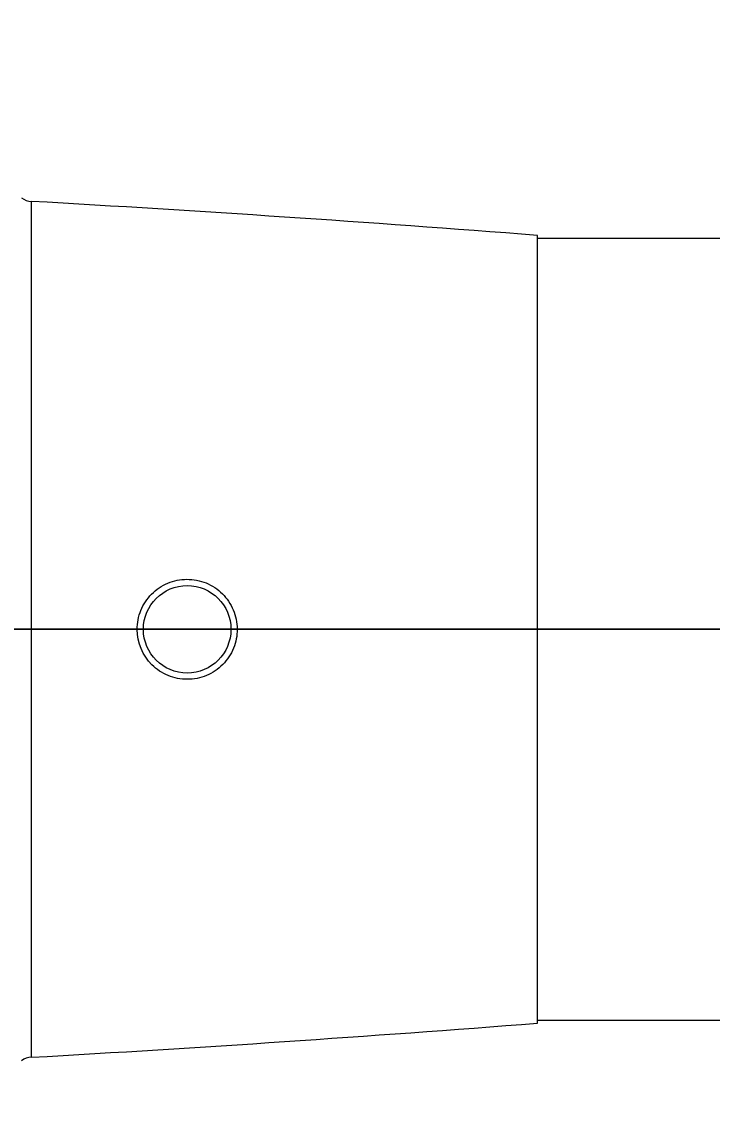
# Model space of a CAD drawing. Header units: millimetres. Extents: x 0 to 594, y 0 to 532.
# Drawn here: x 454.86 to 460.39, y 279.06 to 287.68 of the extents above; entities that cross this region are included whole.
import ezdxf
from ezdxf.lldxf.tags import DXFTag

# ---------------------------------------------------------------- set-up
doc = ezdxf.new("R2010")
doc.units = ezdxf.units.MM
for name, color, linetype, true_color in [('11', 7, 'Continuous', 0xffffff), ('13', 7, 'Continuous', 0xffffff), ('201', 7, 'Continuous', 0xffffff), ('4', 7, 'Continuous', 0xffffff)]:
    doc.layers.add(name, color=color, linetype=linetype, true_color=true_color)
doc.styles.add('iso-1', font='isocp.shx')
tags = doc.linetypes.add('DASHED', pattern=[25.72, 12.86, -12.86]).pattern_tags.tags
tags[6:7] = [DXFTag(74, 4), DXFTag(75, 0), DXFTag(340, '0'), DXFTag(46, 0.0), DXFTag(50, 0.0), DXFTag(44, 0.0), DXFTag(45, 0.0)]
tags[4:5] = [DXFTag(74, 4), DXFTag(75, 0), DXFTag(340, '0'), DXFTag(46, 0.0), DXFTag(50, 0.0), DXFTag(44, 0.0), DXFTag(45, 0.0)]
doc.dimstyles.get("Standard").update_dxf_attribs({"dimtxt": 0.18, "dimasz": 0.18, "dimexe": 0.18, "dimexo": 0.0625, "dimgap": 0.09, "dimtad": 0, "dimtih": 1, "dimtoh": 1, "dimdec": 4, "dimzin": 0, "dimdsep": 46, "dimtxsty": 'Standard', "dimcen": 0.09, "dimadec": 0, "dimazin": 0, "dimtfac": 1, "dimtdec": 4, "dimtofl": 0, "dimtmove": 0, "dimatfit": 3, "dimfxl": 1, "dimtolj": 1, "dimtzin": 0, "dimarcsym": 0})

# ---------------------------------------------------------------- blocks, each defined once
blk = doc.blocks.new('_U1')
at = {"layer": '201', "color": 250, "lineweight": 13}
blk.add_line((430.61169, 282.820884), (499.931008, 323.940688), dxfattribs=at)
at = {"layer": '201', "color": 250, "lineweight": 18}
blk.add_solid([(499.931008, 323.940688), (497.155868, 321.758737), (496.685695, 322.551343), (499.931008, 323.940688)], dxfattribs=at)
at = {"layer": '201', "color": 250, "linetype": 'Continuous', "lineweight": 18, "char_height": 3.5, "attachment_point": 7, "rotation": 30.6761646, "line_spacing_factor": 0.963855, "style": 'iso-1'}
for s, insert in [('\\W0.5795;1612', (481.810819, 313.855865)), ('\\W0.6380;R', (478.626316, 311.966838))]:
    blk.add_mtext(s, dxfattribs=dict(at, insert=insert))
blk = doc.blocks.new('_U12')
at = {"layer": '201', "color": 250, "lineweight": 13}
blk.add_line((478.785907, 282.820884), (453.134443, 282.820884), dxfattribs=at)
at = {"layer": '201', "color": 250, "lineweight": 18}
blk.add_solid([(454.634443, 282.820884), (454.046734, 286.301818), (454.967692, 286.335322), (454.634443, 282.820884)], dxfattribs=at)
blk = doc.blocks.new('_U13')
at = {"layer": '201', "color": 250, "lineweight": 13}
blk.add_arc((430.61169, 282.820884), 53.921515, 175, 359.999943, dxfattribs=at)

msp = doc.modelspace()

# ---------------------------------------------------------------- linework, layer by layer
at = {"layer": '11', "color": 250, "linetype": 'DASHED', "lineweight": 18}
for p, q in [((455.0938, 282.82088), (438.61169, 282.82088)), ((438.61169, 282.82088), (477.61169, 282.82088)), ((438.61169, 282.82088), (471.36169, 282.82088)), ((448.59861, 282.82088), (455.0938, 282.82088))]:
    msp.add_line(p, q, dxfattribs=at)
at = {"layer": '13', "color": 250, "linetype": 'Continuous', "lineweight": 18}
msp.add_circle((430.61169, 282.82088), 80.5978, dxfattribs=at)
at = {"layer": '4', "color": 250, "linetype": 'Continuous', "lineweight": 13}
msp.add_line((454.94124, 279.39869), (454.94124, 286.24307), dxfattribs=at)
at = {"layer": '4', "color": 250, "linetype": 'Continuous', "lineweight": 18}
for p, q in [((458.98669, 279.67088), (458.98669, 285.97088)), ((460.68669, 285.94588), (458.98669, 285.94588)), ((458.98669, 279.69588), (460.68669, 279.69588))]:
    msp.add_line(p, q, dxfattribs=at)
msp.add_circle((456.18669, 282.82088), 0.35, dxfattribs=at)
for centre, radius, start, end in [((454.94971, 286.39284), 0.15, 234.391606, 266.762103), ((444.20968, 96.54639), 190, 85.539388, 86.762103), ((444.20968, 469.09538), 190, 273.237897, 274.460612), ((454.94971, 279.24893), 0.15, 93.237897, 125.608394)]:
    msp.add_arc(centre, radius, start, end, dxfattribs=at)
msp.add_open_spline([(455.9052, 282.53669), (455.94262, 282.49963), (455.98654, 282.47063), (456.0833, 282.43096), (456.13558, 282.42074), (456.23996, 282.42103), (456.29262, 282.43165), (456.38895, 282.47186), (456.43359, 282.50187), (456.50727, 282.57602), (456.5369, 282.62061), (456.57671, 282.71774), (456.58693, 282.76982), (456.58644, 282.87561), (456.57577, 282.92756), (456.535, 283.02446), (456.505, 283.0687), (456.43059, 283.1422), (456.38569, 283.17177), (456.289, 283.21108), (456.23621, 283.22122), (456.13189, 283.22053), (456.07963, 283.20982), (455.98332, 283.16927), (455.9396, 283.13981), (455.86553, 283.06506), (455.83642, 283.02105), (455.79665, 282.92393), (455.78647, 282.87149), (455.78714, 282.71455), (455.83037, 282.61082), (455.9052, 282.53669)], degree=3, knots=[0, 0, 0, 0, 0.0625, 0.0625, 0.125, 0.125, 0.1875, 0.1875, 0.25, 0.25, 0.3125, 0.3125, 0.375, 0.375, 0.4375, 0.4375, 0.5, 0.5, 0.5625, 0.5625, 0.625, 0.625, 0.6875, 0.6875, 0.75, 0.75, 0.8125, 0.8125, 0.875, 0.875, 1, 1, 1, 1], dxfattribs=at)

# ---------------------------------------------------------------- block references
at = {"layer": '201', "color": 250, "linetype": 'Continuous', "lineweight": 18}
for name in ['_U12', '_U13']:
    msp.add_blockref(name, (0, 0), dxfattribs=at)

# ---------------------------------------------------------------- dimensions: what is measured, and where the dimension line sits
dim = msp.add_radius_dim(center=(430.61169, 282.82088), mpoint=(499.93101, 323.94069), dimstyle='Standard', override={"dimtxt": 3.5, "dimasz": 3.5, "dimexe": 1.5, "dimexo": 0.5, "dimgap": 1.75, "dimtad": 1, "dimtih": 0, "dimtoh": 0, "dimdec": 0, "dimlfac": 20, "dimzin": 8, "dimdsep": 46, "dimlunit": 2, "dimpost": 'R<>', "dimtxsty": 'iso-1', "dimsah": 1, "dimse1": 0, "dimse2": 0, "dimsd1": 0, "dimsd2": 0, "dimclrd": 250, "dimclre": 250, "dimclrt": 250, "dimtol": 0, "dimtm": -0.1, "dimtfac": 0.7, "dimtdec": 2, "dimtofl": 1, "dimtmove": 0, "dimtzin": 8, "dimlwd": 13, "dimlwe": 13}, dxfattribs=at)
dim.commit()
dim.dimension.update_dxf_attribs({"geometry": '_U1', "text_midpoint": (482.97275, 313.88115), "dimtype": 164})

doc.saveas('drawing.dxf')
